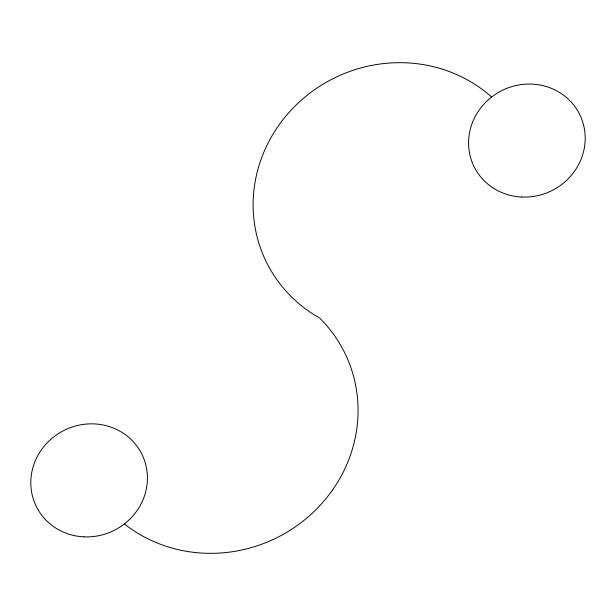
<?xml version="1.0" encoding="UTF-8"?>
<svg xmlns="http://www.w3.org/2000/svg" width="616" height="616" viewBox="0 0 616 616"><rect width="100%" height="100%" fill="white"/><g stroke="black" fill="none" stroke-linecap="round" stroke-linejoin="round"><path stroke-width="0.92" d="M124.394 523.923A142.974 135.743 -26.6 0 0 318.942 506.629A142.974 135.743 -26.6 0 0 319.519 317.933A142.211 135.012 -26.6 0 1 282.852 119.835A142.211 135.012 -26.6 0 1 491.607 97.02M83.984 536.844A58.897 55.917 -26.6 0 0 141.98 454.416A58.897 55.917 -26.6 0 0 41.372 449.865A58.897 55.917 -26.6 0 0 83.984 536.844M521.76 197.043A58.897 55.917 -26.6 0 0 579.756 114.614A58.897 55.917 -26.6 0 0 479.148 110.064A58.897 55.917 -26.6 0 0 521.76 197.043"/></g></svg>
